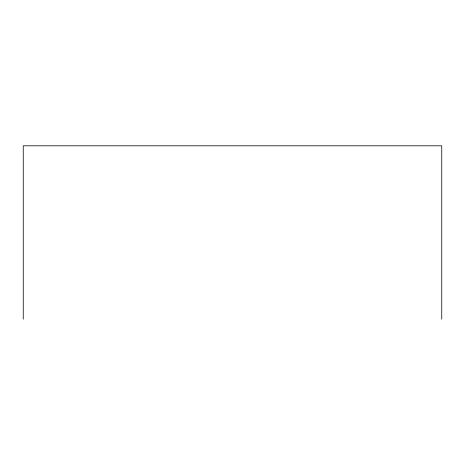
<?xml version="1.0" encoding="UTF-8"?>
<svg xmlns="http://www.w3.org/2000/svg" width="465" height="465" viewBox="0 0 465 465"><rect width="100%" height="100%" fill="white"/><g stroke="black" fill="none" stroke-linecap="round" stroke-linejoin="round"><path stroke-width="0.7" d="M441.75 319.199L441.75 145.801L23.25 145.801L23.25 319.199"/></g></svg>
